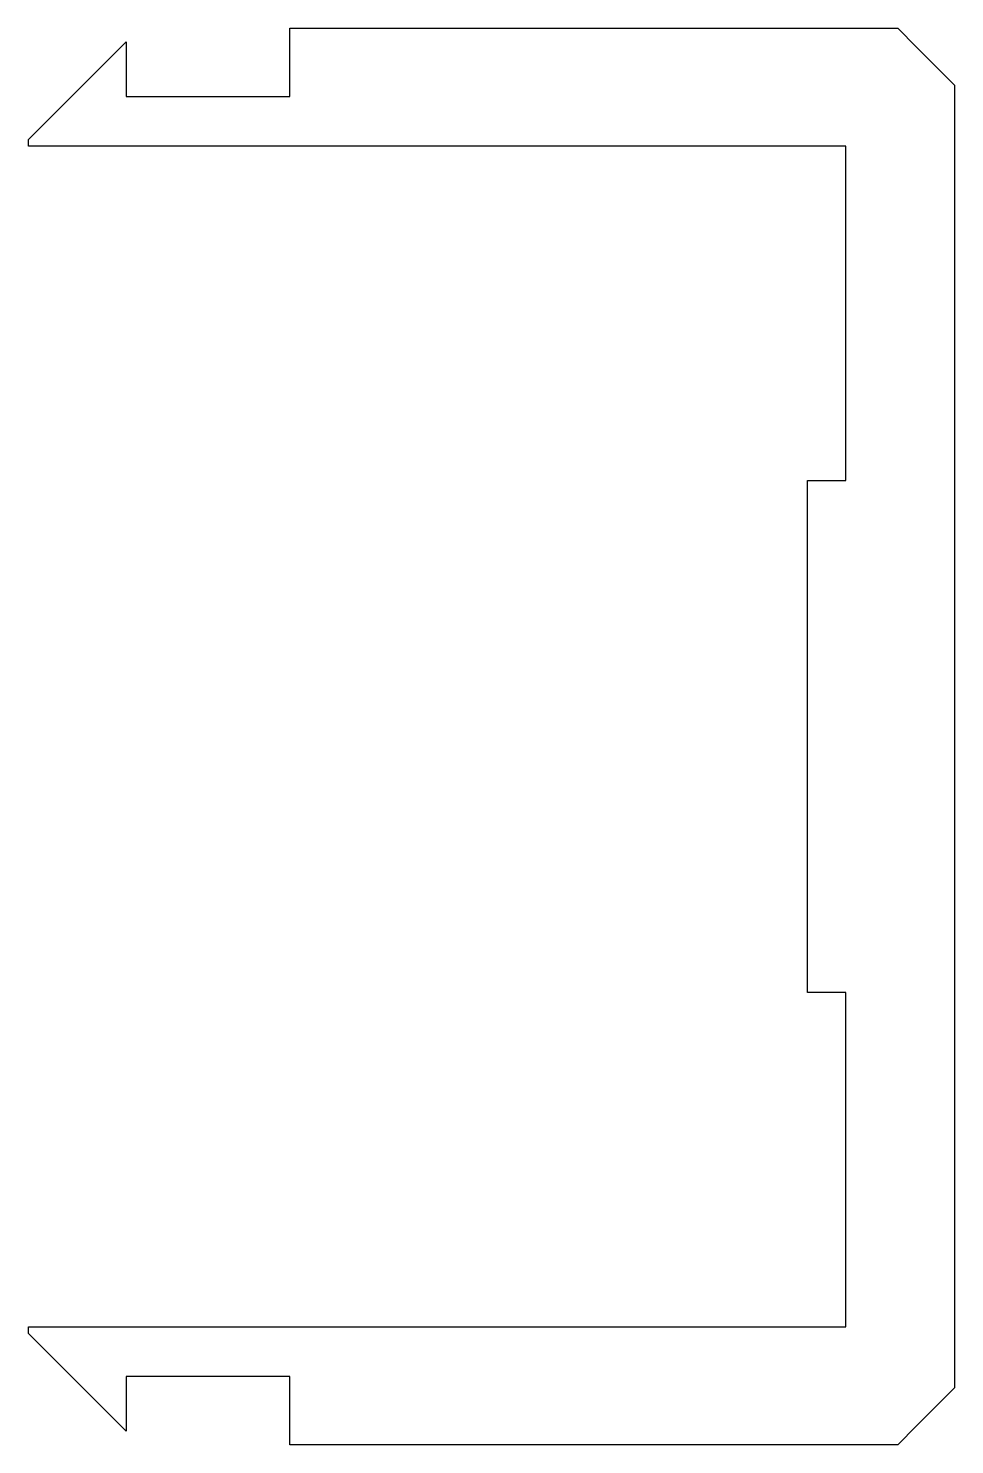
# Model space of a CAD drawing. Extents: x -334.9 to -317.9, y 440.5 to 466.5.
import ezdxf

# ---------------------------------------------------------------- set-up
doc = ezdxf.new("R2010")
doc.units = 0

msp = doc.modelspace()

# ---------------------------------------------------------------- linework, layer by layer
at = {"layer": 'Layer 1', "color": 10}
msp.add_lwpolyline([(-317.899994, 441.494249), (-318.600006, 440.794297), (-318.943329, 440.451005), (-320.600006, 440.451005), (-330.097992, 440.451005), (-330.097992, 441.701005), (-333.102997, 441.701005), (-333.102997, 440.697587), (-334.106506, 441.701005), (-334.899994, 442.494462), (-334.899994, 442.616014), (-320.600006, 442.616014), (-319.89801, 442.616014), (-319.89801, 448.752), (-320.600006, 448.752), (-320.600006, 458.151994), (-319.89801, 458.151994), (-319.89801, 464.288011), (-320.600006, 464.288011), (-334.899994, 464.288011), (-334.899994, 464.409562), (-334.106506, 465.202989), (-333.102997, 466.206407), (-333.102997, 465.202989), (-330.097992, 465.202989), (-330.097992, 466.452989), (-321.455994, 466.452989), (-320.600006, 466.452989), (-318.943329, 466.452989), (-318.600006, 466.109697), (-317.899994, 465.409745), (-317.899994, 464.288011), (-317.899994, 442.616014), (-317.899994, 441.494249), (-317.899994, 441.494249)], dxfattribs=at)

doc.saveas('drawing.dxf')
